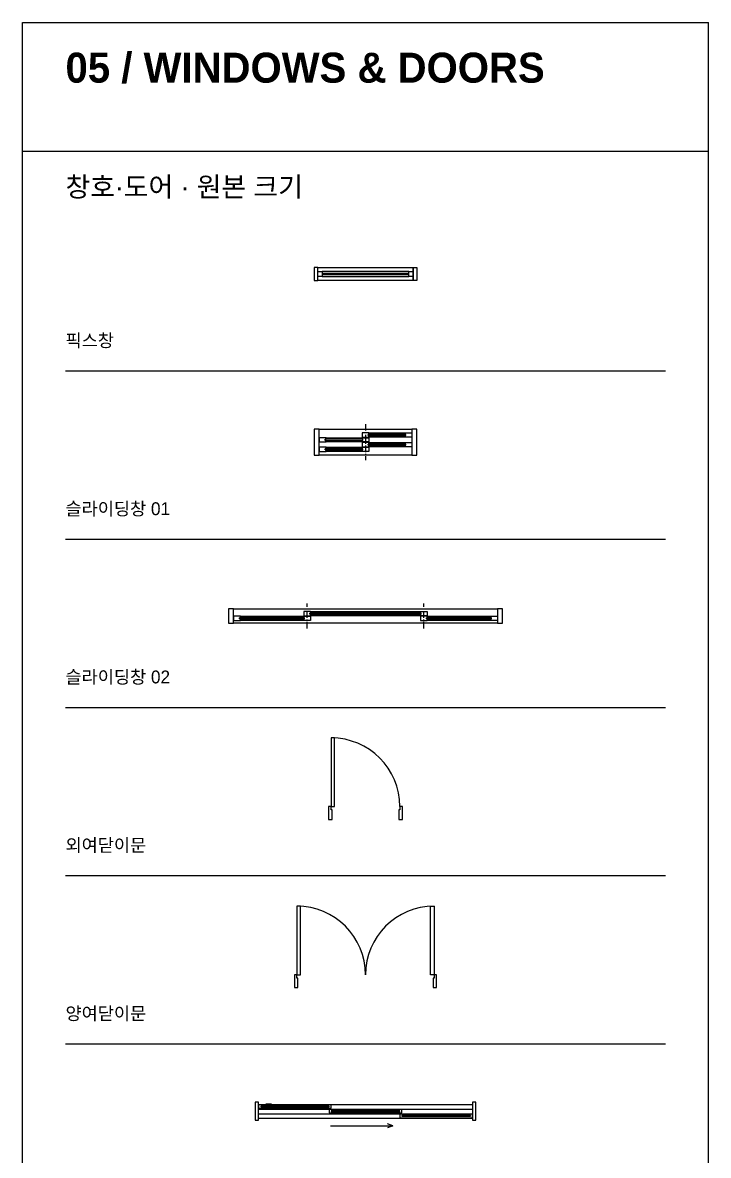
# Model space of a CAD drawing. Header units: millimetres. Extents: x 488786 to 747986, y 25193 to 95000.
# Drawn here: x 523600 to 531600, y 81787 to 95000 of the extents above; entities that cross this region are included whole.
import ezdxf

# ---------------------------------------------------------------- set-up
doc = ezdxf.new("R2010")
doc.units = ezdxf.units.MM
doc.linetypes.add('CEN', pattern=[25, 15, -4, 2, -4])
doc.layers.add('10. ETC', color=251, linetype='Continuous')
doc.layers.add('3. WID', color=7, linetype='Continuous')
doc.layers.add('A-텍스트', color=7, linetype='Continuous', lineweight=13)
doc.styles.add('YUHIHA_TEXT', font='Pretendard-Regular.ttf')
doc.styles.add('YUHIHA_TEXT_BOLD', font='')
doc.styles.get('YUHIHA_TEXT_BOLD').set_extended_font_data('Pretendard', bold=True)

# ---------------------------------------------------------------- blocks, each defined once
blk = doc.blocks.new('*U200')
at = {"layer": '10. ETC'}
for p, q in [((25, 40), (25, 2536)), ((80, 40), (80, 2536)), ((135, 40), (135, 2536)), ((185, 40), (185, 2536)), ((275, 1608), (250, 1543)), ((275, 878), (275, 1608)), ((275, 1608), (300, 1543))]:
    blk.add_line(p, q, dxfattribs=at)
at = {"layer": '3. WID'}
for points in [[(0, 2536), (210, 2536), (210, 2576), (0, 2576)], [(140, 1687), (180, 1687), (180, 2536), (140, 2536)], [(156, 1712), (164, 1712), (164, 2511), (156, 2511)], [(85, 864), (125, 864), (125, 1712), (85, 1712)], [(101, 889), (109, 889), (109, 1687), (101, 1687)], [(30, 40), (70, 40), (70, 889), (30, 889)], [(46, 65), (54, 65), (54, 864), (46, 864)], [(24, 125), (30, 125), (30, 190), (24, 190)], [(0, 0), (210, 0), (210, 40), (0, 40)]]:
    blk.add_lwpolyline(points, close=True, dxfattribs=at)
blk = doc.blocks.new('*U199')
at = {"layer": '10. ETC'}
for p, q in [((60, 300), (1140, 300)), ((1140, 0), (60, 0))]:
    blk.add_line(p, q, dxfattribs=at)
at = {"layer": '10. ETC', "linetype": 'CEN', "ltscale": 5}
blk.add_line((600, 360), (600, -60), dxfattribs=at)
at = {"layer": '3. WID'}
for p, q in [((140, 202.5), (560, 202.5)), ((560, 155), (140, 155)), ((640, 257.5), (1060, 257.5)), ((1060, 207.5), (640, 207.5)), ((640, 147.5), (1060, 147.5)), ((140, 92.5), (560, 92.5)), ((560, 42.5), (140, 42.5)), ((1060, 97.5), (640, 97.5))]:
    blk.add_line(p, q, dxfattribs=at)
for points in [[(0, 0), (60, 0), (60, 300), (0, 300)], [(1140, 0), (1200, 0), (1200, 300), (1140, 300)], [(60, 202.5), (60, 152.5), (140, 152.5), (140, 171.5), (130, 171.5), (130, 183.5), (140, 183.5), (140, 202.5)], [(130, 171.5), (570, 171.5), (570, 183.5), (130, 183.5)], [(560, 257.5), (560, 207.5), (640, 207.5), (640, 226.5), (630, 226.5), (630, 238.5), (640, 238.5), (640, 257.5)], [(640, 202.5), (640, 152.5), (560, 152.5), (560, 171.5), (570, 171.5), (570, 183.5), (560, 183.5), (560, 202.5)], [(560, 147.5), (560, 97.5), (640, 97.5), (640, 116.5), (630, 116.5), (630, 128.5), (640, 128.5), (640, 147.5)], [(630, 226.5), (1070, 226.5), (1070, 238.5), (630, 238.5)], [(1140, 257.5), (1140, 207.5), (1060, 207.5), (1060, 226.5), (1070, 226.5), (1070, 238.5), (1060, 238.5), (1060, 257.5)], [(1140, 147.5), (1140, 97.5), (1060, 97.5), (1060, 116.5), (1070, 116.5), (1070, 128.5), (1060, 128.5), (1060, 147.5)], [(60, 92.5), (60, 42.5), (140, 42.5), (140, 61.5), (130, 61.5), (130, 73.5), (140, 73.5), (140, 92.5)], [(130, 61.5), (570, 61.5), (570, 73.5), (130, 73.5)], [(640, 92.5), (640, 42.5), (560, 42.5), (560, 61.5), (570, 61.5), (570, 73.5), (560, 73.5), (560, 92.5)], [(630, 116.5), (1070, 116.5), (1070, 128.5), (630, 128.5)]]:
    blk.add_lwpolyline(points, close=True, dxfattribs=at)
blk = doc.blocks.new('*U198')
at = {"layer": '10. ETC'}
for p, q in [((60, 170), (3140, 170)), ((3140, 0), (60, 0))]:
    blk.add_line(p, q, dxfattribs=at)
at = {"layer": '10. ETC', "linetype": 'CEN', "ltscale": 5}
for p, q in [((920, -60), (920, 230)), ((2280, -60), (2280, 230))]:
    blk.add_line(p, q, dxfattribs=at)
at = {"layer": '3. WID'}
for p, q in [((960, 137.5), (2240, 137.5)), ((140, 82.5), (880, 82.5)), ((880, 32.5), (140, 32.5)), ((2240, 87.5), (960, 87.5)), ((2320, 82.5), (3060, 82.5)), ((3060, 32.5), (2320, 32.5))]:
    blk.add_line(p, q, dxfattribs=at)
for points in [[(0, 0), (60, 0), (60, 170), (0, 170)], [(880, 137.5), (880, 87.5), (960, 87.5), (960, 106.5), (950, 106.5), (950, 118.5), (960, 118.5), (960, 137.5)], [(2320, 137.5), (2320, 87.5), (2240, 87.5), (2240, 106.5), (2250, 106.5), (2250, 118.5), (2240, 118.5), (2240, 137.5)], [(3140, 0), (3200, 0), (3200, 170), (3140, 170)], [(60, 82.5), (60, 32.5), (140, 32.5), (140, 51.5), (130, 51.5), (130, 63.5), (140, 63.5), (140, 82.5)], [(130, 51.5), (890, 51.5), (890, 63.5), (130, 63.5)], [(960, 82.5), (960, 32.5), (880, 32.5), (880, 51.5), (890, 51.5), (890, 63.5), (880, 63.5), (880, 82.5)], [(950, 106.5), (2250, 106.5), (2250, 118.5), (950, 118.5)], [(2240, 82.5), (2240, 32.5), (2320, 32.5), (2320, 51.5), (2310, 51.5), (2310, 63.5), (2320, 63.5), (2320, 82.5)], [(2310, 51.5), (3070, 51.5), (3070, 63.5), (2310, 63.5)], [(3140, 82.5), (3140, 32.5), (3060, 32.5), (3060, 51.5), (3070, 51.5), (3070, 63.5), (3060, 63.5), (3060, 82.5)]]:
    blk.add_lwpolyline(points, close=True, dxfattribs=at)
blk = doc.blocks.new('*U197')
at = {"layer": '10. ETC', "ltscale": 20}
blk.add_arc((30, 170), 800, 0, 90, dxfattribs=at)
at = {"layer": '3. WID'}
for points in [[(30, 170), (70, 170), (70, 970), (30, 970)], [(830, 170), (830, 130), (820, 130), (820, 20), (860, 20), (860, 170)]]:
    blk.add_lwpolyline(points, close=True, dxfattribs=at)
blk.add_lwpolyline([(30, 170), (0, 170), (0, 20), (40, 20), (40, 130), (30, 130), (30, 170)], dxfattribs=at)
blk = doc.blocks.new('*U173')
at = {"layer": '10. ETC', "ltscale": 20}
for centre, start, end in [((30, 170), 0, 90), ((1630, 170), 90, 180)]:
    blk.add_arc(centre, 800, start, end, dxfattribs=at)
at = {"layer": '3. WID'}
for points in [[(30, 170), (70, 170), (70, 970), (30, 970)], [(1630, 170), (1590, 170), (1590, 970), (1630, 970)], [(1630, 170), (1630, 130), (1620, 130), (1620, 20), (1660, 20), (1660, 170)]]:
    blk.add_lwpolyline(points, close=True, dxfattribs=at)
blk.add_lwpolyline([(30, 170), (0, 170), (0, 20), (40, 20), (40, 130), (30, 130), (30, 170)], dxfattribs=at)
blk = doc.blocks.new('*U175')
at = {"layer": '10. ETC'}
for points in [[(-430, 75), (680, 75), (680, -75), (-430, -75)], [(-380, 30), (-380, -30), (630, -30), (630, 30)]]:
    blk.add_lwpolyline(points, close=True, dxfattribs=at)
at = {"layer": '3. WID'}
for points in [[(-430, 75), (-475, 75), (-475, -75), (-430, -75)], [(-430, -30), (-430, 30), (-380, 30), (-380, -30)], [(-380, -6), (630, -6), (630, 6), (-380, 6)], [(630, -30), (630, 30), (680, 30), (680, -30)], [(680, 75), (725, 75), (725, -75), (680, -75)]]:
    blk.add_lwpolyline(points, close=True, dxfattribs=at)

msp = doc.modelspace()

# ---------------------------------------------------------------- linework, layer by layer
at = {"layer": '10. ETC'}
for p, q in [((523600, 95000), (531600, 95000)), ((523600, 77200), (523600, 95000)), ((531600, 77200), (531600, 95000)), ((523600, 93500), (531600, 93500)), ((524100, 90937.5), (531100, 90937.5)), ((524100, 88975), (531100, 88975)), ((524100, 87012.5), (531100, 87012.5)), ((524100, 85050), (531100, 85050)), ((524100, 83087.5), (531100, 83087.5))]:
    msp.add_line(p, q, dxfattribs=at)

# ---------------------------------------------------------------- block references
at = {"layer": '3. WID'}
for name, p in [('*U175', (527475, 92068.8)), ('*U199', (527000, 89956.2)), ('*U198', (526000, 87993.8)), ('*U197', (527170, 85686.2)), ('*U173', (526770, 83723.8))]:
    msp.add_blockref(name, p, dxfattribs=at)
at = {"layer": '3. WID', "rotation": 270}
msp.add_blockref('*U200', (526312.2, 82406.2), dxfattribs=at)

# ---------------------------------------------------------------- texts
at = {"layer": 'A-텍스트', "width": 7000, "attachment_point": 1}
for s, insert, char_height, style in [('05 / WINDOWS & DOORS', (524100, 94650), 350, 'YUHIHA_TEXT_BOLD'), ('창호·도어 · 원본 크기', (524100, 93200), 230, 'YUHIHA_TEXT'), ('픽스창', (524100, 91367.5), 150, 'YUHIHA_TEXT'), ('슬라이딩창 01', (524100, 89405), 150, 'YUHIHA_TEXT'), ('슬라이딩창 02', (524100, 87442.5), 150, 'YUHIHA_TEXT'), ('외여닫이문', (524100, 85480), 150, 'YUHIHA_TEXT'), ('양여닫이문', (524100, 83517.5), 150, 'YUHIHA_TEXT')]:
    msp.add_mtext(s, dxfattribs=dict(at, insert=insert, char_height=char_height, style=style))

doc.saveas('drawing.dxf')
